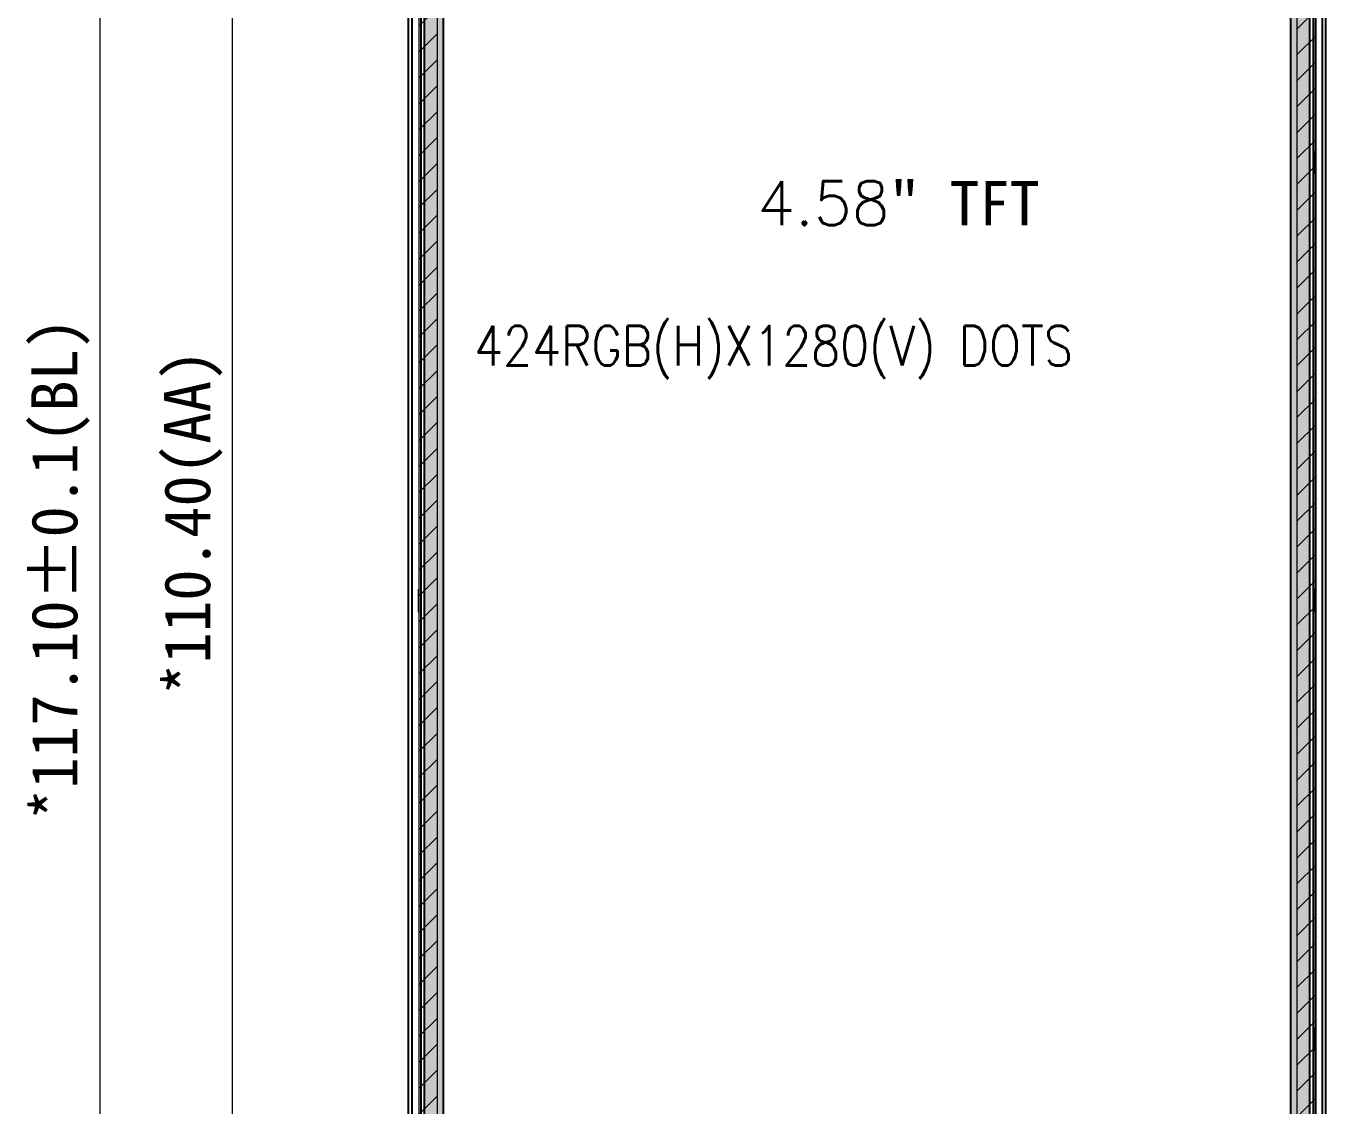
# Model space of a CAD drawing. Header units: millimetres. Extents: x 1875 to 2286, y -25 to 261.
# Drawn here: x 1977 to 2033.3, y 121 to 167.8 of the extents above; entities that cross this region are included whole.
import ezdxf

# ---------------------------------------------------------------- set-up
doc = ezdxf.new("R2010")
doc.units = ezdxf.units.MM
doc.layers.add('T-SHADING黑白双面胶', color=5, linetype='Continuous', lineweight=18)
doc.layers.add('标注', color=3, linetype='Continuous', lineweight=13)
for name, color, linetype in [('TEXT', 4, 'Continuous'), ('TFT', 7, 'Continuous'), ('铁框', 142, 'Continuous')]:
    doc.layers.add(name, color=color, linetype=linetype)
doc.styles.add('C-E02$0$RT', font='ROMANT.SHX')
doc.styles.add('ROMANS', font='ROMANS.SHX', dxfattribs={"width": 0.85})
doc.styles.add('宋体', font='')
doc.styles.get('宋体').set_extended_font_data('FangSong_GB2312')
doc.dimstyles.new('STANDARD 03$0', dxfattribs={"dimscale": 0, "dimtxt": 1.5, "dimasz": 1.3, "dimexe": 0.8, "dimexo": 0.5, "dimgap": 0.5, "dimtad": 1, "dimzin": 0, "dimdsep": 46, "dimtxsty": 'C-E02$0$RT', "dimcen": 1, "dimclrd": 3, "dimclre": 3, "dimclrt": 3, "dimadec": 0, "dimazin": 0, "dimtfac": 1, "dimtmove": 0, "dimatfit": 3, "dimfxl": 1, "dimtolj": 1, "dimtzin": 0, "dimlwd": -1, "dimarcsym": 0})

# ---------------------------------------------------------------- blocks, each defined once
blk = doc.blocks.new('*D10')
at = {"color": 3, "lineweight": 9}
for p, q in [((1994.263, 203.115), (1979.761, 203.115)), ((1980.161, 201.515), (1980.161, 87.615)), ((1994.468, 86.015), (1979.761, 86.015))]:
    blk.add_line(p, q, dxfattribs=at)
at = {"color": 3}
for points in [[(1980.427, 201.515), (1979.894, 201.515), (1980.161, 203.115)], [(1979.894, 87.615), (1980.427, 87.615), (1980.161, 86.015)]]:
    blk.add_solid(points, dxfattribs=at)
at = {"layer": 'Defpoints', "color": 0}
for p in [(1994.662, 203.115), (1980.161, 86.015), (1994.868, 86.015)]:
    blk.add_point(p, dxfattribs=at)
at = {"color": 3, "insert": (1978.458, 144.265), "char_height": 2, "attachment_point": 5, "rotation": 90, "style": '宋体'}
blk.add_mtext('\\A1;\\A1;*117.10%%P0.1(BL)', dxfattribs=at)
blk = doc.blocks.new('*D11')
at = {"color": 3, "lineweight": 9}
for p, q in [((1994.648, 201.487), (1985.516, 201.487)), ((1985.916, 92.687), (1985.916, 199.887)), ((1994.648, 91.087), (1985.516, 91.087))]:
    blk.add_line(p, q, dxfattribs=at)
at = {"color": 3}
for points in [[(1986.183, 199.887), (1985.65, 199.887), (1985.916, 201.487)], [(1985.65, 92.687), (1986.183, 92.687), (1985.916, 91.087)]]:
    blk.add_solid(points, dxfattribs=at)
at = {"layer": 'Defpoints', "color": 0}
for p in [(1985.916, 201.487), (1995.047, 201.487), (1995.047, 91.087)]:
    blk.add_point(p, dxfattribs=at)
at = {"color": 3, "insert": (1984.214, 146.287), "char_height": 2, "attachment_point": 5, "rotation": 90, "style": '宋体'}
blk.add_mtext('\\A1;\\A1;*110.40(AA)', dxfattribs=at)
blk = doc.blocks.new('LCD1.5')
at = {"layer": 'TFT'}
h = blk.add_hatch(dxfattribs=at)
h.set_pattern_fill('ANSI36', color=256, scale=0.2, style=0)
h.set_pattern_definition([(45, (-15922.382, -4703.7288), (0.336759605, 1.234785217), [1.5875, -0.3175, 0, -0.3175])])
h.paths.add_polyline_path([(1564.092, 26.825), (1600.828, 26.825), (1600.828, 137.225), (1564.092, 137.225)], flags=16)
h.paths.add_polyline_path([(1563.285, 138.075), (1601.635, 138.075), (1601.635, 25.675), (1563.285, 25.675)])
for points in [[(1563.135, 138.225), (1601.785, 138.225), (1601.785, 25.525), (1563.135, 25.525)], [(1563.135, 138.225), (1601.785, 138.225), (1601.785, 22.225), (1563.135, 22.225)], [(1563.285, 138.075), (1601.635, 138.075), (1601.635, 25.675), (1563.285, 25.675)], [(1564.092, 26.825), (1600.828, 26.825), (1600.828, 137.225), (1564.092, 137.225)]]:
    blk.add_lwpolyline(points, close=True, dxfattribs=at)
at = {"layer": 'TEXT', "insert": (1563.419, 96.808), "char_height": 1.91152, "width": 40.78714, "attachment_point": 1}
blk.add_mtext('\\pxqc;{\\Ftxt,bigfont|c134;4.58}" TFT', dxfattribs=at)
at = {"layer": 'TEXT', "insert": (1565.434, 90.534), "char_height": 1.72037, "width": 36.70843, "attachment_point": 1, "style": 'ROMANS'}
blk.add_mtext('{\\C1;424}RGB(H)X1280(V) DOTS', dxfattribs=at)

msp = doc.modelspace()

# ---------------------------------------------------------------- hatches: boundary and pattern name
at = {"layer": 'T-SHADING黑白双面胶', "linetype": 'Continuous'}
h = msp.add_hatch(dxfattribs=at)
h.set_pattern_fill('ANSI31', color=256, scale=0.25, style=0)
h.set_pattern_definition([(45, (-5815.4607, -1807.874), (-0.56126601, 0.56126601), [])])
h.paths.add_polyline_path([(2033.3, 87.987), (2033.15, 87.987), (2032.84, 87.987), (2032.84, 201.692), (2033.15, 201.692), (2033.15, 202.687), (2033.273, 202.687, 0.767327), (2033, 202.96), (2033, 202.837), (2032.005, 202.837), (2032.005, 202.587), (1994.825, 202.587), (1994.825, 202.837), (1993.83, 202.837), (1993.83, 202.96, 0.767327), (1993.557, 202.687), (1993.68, 202.687), (1993.68, 201.692), (1993.99, 201.692), (1993.99, 87.987), (1993.68, 87.987), (1993.53, 87.987), (1993.53, 86.987), (1993.53, 86.087, 0.414214), (1993.73, 85.887), (2033.1, 85.887, 0.414214), (2033.3, 86.087), (2033.3, 86.987)])
h.paths.add_polyline_path([(1994.78, 90.937), (1994.78, 201.737), (2032.05, 201.737), (2032.05, 90.937)], flags=16)

# ---------------------------------------------------------------- linework, layer by layer
msp.add_line((2032.84, 201.692), (2032.84, 87.987))
at = {"color": 7, "linetype": 'Continuous'}
for p, q in [((2032.84, 161.387), (2032.84, 162.387)), ((1993.99, 142.387), (1993.99, 143.387)), ((2032.84, 142.387), (2032.84, 143.387)), ((2032.84, 123.387), (2032.84, 124.387))]:
    msp.add_line(p, q, dxfattribs=at)
at = {"color": 3}
msp.add_lwpolyline([(1994.24, 202.337), (2032.59, 202.337), (2032.59, 90.287), (1994.24, 90.287)], close=True, dxfattribs=at)
at = {"layer": 'T-SHADING黑白双面胶', "linetype": 'Continuous'}
for p, q in [((1994.78, 201.737), (1994.78, 90.937)), ((2032.05, 90.937), (2032.05, 201.737))]:
    msp.add_line(p, q, dxfattribs=at)
at = {"layer": '标注', "color": 0}
msp.add_line((1993.99, 201.692), (1993.99, 87.987), dxfattribs=at)
at = {"layer": '铁框'}
for p, q in [((1993.53, 202.787), (1993.53, 86.987)), ((1993.68, 202.687), (1993.68, 87.987)), ((2033.15, 87.987), (2033.15, 202.687)), ((2033.3, 86.987), (2033.3, 202.787))]:
    msp.add_line(p, q, dxfattribs=at)

# ---------------------------------------------------------------- block references
msp.add_blockref('LCD1.5', (430.955, 64.262))

# ---------------------------------------------------------------- dimensions: what is measured, and where the dimension line sits
dim = msp.add_linear_dim(base=(1980.161, 86.015), p1=(1994.662, 203.115), p2=(1994.868, 86.015), angle=90, text='\\A1;<>%%P0.1(BL)', dimstyle='STANDARD 03$0', override={"dimscale": 1, "dimtxt": 2, "dimasz": 1.6, "dimexe": 0.3998, "dimexo": 0.3998, "dimgap": 0.3998, "dimpost": '*<>', "dimtxsty": '宋体', "dimcen": 2, "dimfxl": 0.8, "dimlwd": 9, "dimlwe": 9})
dim.commit()
dim.dimension.update_dxf_attribs({"geometry": '*D10', "text_midpoint": (1980.161, 144.265), "dimtype": 128})
dim = msp.add_linear_dim(base=(1985.916, 201.487), p1=(1995.047, 91.087), p2=(1995.047, 201.487), angle=90, text='\\A1;<>(AA)', dimstyle='STANDARD 03$0', override={"dimscale": 1, "dimtxt": 2, "dimasz": 1.6, "dimexe": 0.3998, "dimexo": 0.3998, "dimgap": 0.3998, "dimpost": '*<>', "dimtxsty": '宋体', "dimcen": 2, "dimfxl": 0.8, "dimlwd": 9, "dimlwe": 9})
dim.commit()
dim.dimension.update_dxf_attribs({"geometry": '*D11', "text_midpoint": (1984.214, 146.287)})

doc.saveas('drawing.dxf')
